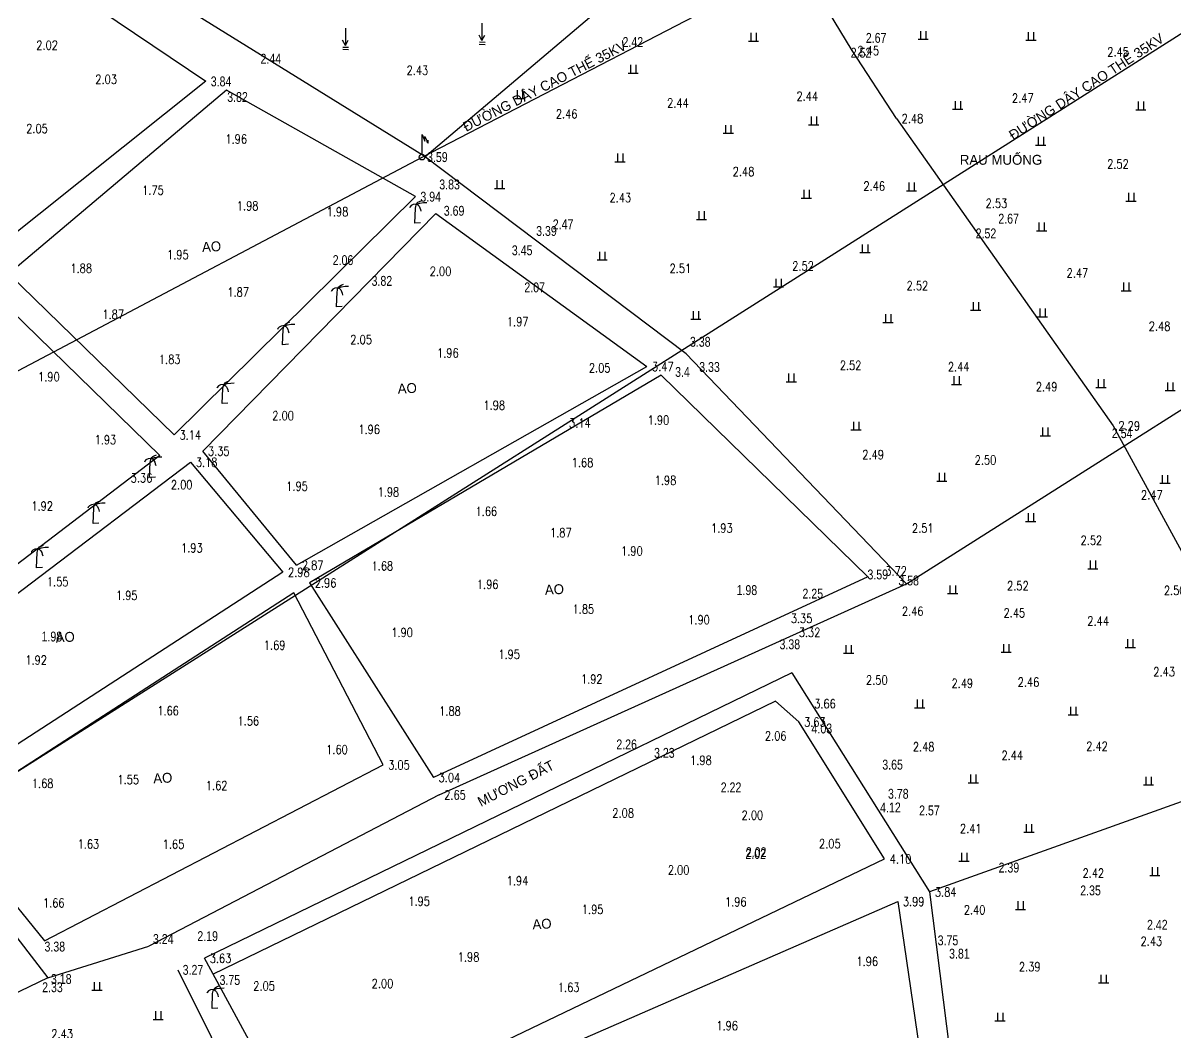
# Model space of a CAD drawing. Header units: metres. Extents: x 568068 to 569216, y 2065829 to 2066671.
# Drawn here: x 568921.5 to 569049.6, y 2066469.2 to 2066581.5 of the extents above; entities that cross this region are included whole.
import ezdxf

# ---------------------------------------------------------------- set-up
doc = ezdxf.new("R2010")
doc.units = ezdxf.units.M
doc.layers.add('neS', color=250, linetype='TUONG_XAY')
doc.styles.add('COS', font='vnsimli.shx', dxfattribs={"width": 0.8, "height": 1.1})
doc.styles.add('DIADANH1', font='VHAVAN.TTF', dxfattribs={"height": 2.3})
doc.linetypes.add('TAL_N_P', pattern='A,0.5,[130,ltypeshp.shx,S=0.25,R=0,X=0,Y=-0.25],1,[130,ltypeshp.shx,S=0.5,R=0,X=0,Y=-0.5],0.5', length=2)
doc.linetypes.add('TAL_N_T', pattern='A,0.5,[130,ltypeshp.shx,S=0.25,R=0,X=0,Y=0.25],1,[130,ltypeshp.shx,S=0.5,R=0,X=0,Y=0.5],0.5', length=2)
doc.linetypes.add('TUONG_XAY', pattern='A,0.1,[130,ltypeshp.shx,S=0.15,R=-90,X=0,Y=0.12],0.05,[130,ltypeshp.shx,S=0.15,R=-90,X=-0.05,Y=0.24],0.01,[130,ltypeshp.shx,S=0.12,R=0,X=0.09,Y=0.12],0.01,[130,ltypeshp.shx,S=0.12,R=0,X=-0.22,Y=0.12],2.4', length=2.57)

# ---------------------------------------------------------------- blocks, each defined once
blk = doc.blocks.new('A$C6F6A79B1')
at = {"layer": 'neS'}
for p, q in [((0, 0), (2.52, 0)), ((0.6, 2.03), (0.6, 0)), ((1.92, 2.03), (1.92, 0))]:
    blk.add_line(p, q, dxfattribs=at)
blk = doc.blocks.new('A$C4EFD3F85')
at = {"layer": 'neS'}
for p, q in [((0.7, 6.33), (1.4, 4.68)), ((1.4, 4.68), (1.43, 5.83)), ((1.43, 5.83), (2.21, 4.17)), ((2.21, 4.17), (2.2, 4.86))]:
    blk.add_line(p, q, dxfattribs=at)
for points in [[(0.7, 1.4), (0.7, 6.33)], [(2.21, 4.17), (1.79, 4.56)]]:
    blk.add_lwpolyline(points, dxfattribs=at)
blk.add_circle((0.7, 0.7), 0.7, dxfattribs=at)
blk = doc.blocks.new('A$C4FFE7273')
at = {"layer": 'neS'}
for points in [[(0.7, 5.24), (0.7, 0.95)], [(0.7, 0.95), (0, 2.28)], [(0.04, 0.03), (1.47, 0)], [(0.05, 0.59), (1.46, 0.57)], [(0.7, 0.95), (1.41, 2.28)]]:
    blk.add_lwpolyline(points, dxfattribs=at)

msp = doc.modelspace()

# ---------------------------------------------------------------- linework, layer by layer
at = {"layer": 'neS', "linetype": 'TAL_N_P'}
for p, q in [((568914, 2066593.79), (568941.87, 2066575.01)), ((568941.87, 2066575.01), (568916.79, 2066555.01)), ((568938.35, 2066535.69), (568919.95, 2066553.59)), ((568917.48, 2066552.17), (568936.73, 2066533.38)), ((568936.73, 2066533.38), (568903.27, 2066507.92))]:
    msp.add_line(p, q, dxfattribs=at)
at = {"layer": 'neS', "linetype": 'TAL_N_T'}
for p, q in [((568944.16, 2066573.99), (568919.95, 2066553.59)), ((569006.97, 2066509.24), (569022.27, 2066484.88))]:
    msp.add_line(p, q, dxfattribs=at)
at = {"layer": 'neS'}
for p, q in [((568964.52, 2066561.01), (568964.49, 2066560.92)), ((568964.52, 2066561.01), (568964.49, 2066560.92)), ((568964.52, 2066561.01), (568964.49, 2066560.92)), ((568964.52, 2066561.01), (568964.49, 2066560.92)), ((568964.66, 2066561.18), (568964.52, 2066561.01)), ((568964.66, 2066561.18), (568964.52, 2066561.01)), ((568964.66, 2066561.18), (568964.52, 2066561.01)), ((568964.66, 2066561.18), (568964.52, 2066561.01)), ((568964.9, 2066561.29), (568964.66, 2066561.18)), ((568964.9, 2066561.29), (568964.66, 2066561.18)), ((568964.9, 2066561.29), (568964.66, 2066561.18)), ((568964.9, 2066561.29), (568964.66, 2066561.18)), ((568965.25, 2066561.34), (568964.9, 2066561.29)), ((568965.25, 2066561.34), (568964.9, 2066561.29)), ((568965.25, 2066561.34), (568964.9, 2066561.29)), ((568965.25, 2066561.34), (568964.9, 2066561.29)), ((568965.07, 2066559.22), (568965.14, 2066560.9)), ((568965.07, 2066559.22), (568965.14, 2066560.9)), ((568965.07, 2066559.22), (568965.14, 2066560.9)), ((568965.07, 2066559.22), (568965.14, 2066560.9)), ((568965.14, 2066560.9), (568965.17, 2066561.06)), ((568965.14, 2066560.9), (568965.17, 2066561.06)), ((568965.14, 2066560.9), (568965.17, 2066561.06)), ((568965.14, 2066560.9), (568965.17, 2066561.06)), ((568965.17, 2066561.06), (568965.21, 2066561.2)), ((568965.17, 2066561.06), (568965.21, 2066561.2)), ((568965.17, 2066561.06), (568965.21, 2066561.2)), ((568965.17, 2066561.06), (568965.21, 2066561.2)), ((568965.21, 2066561.2), (568965.25, 2066561.33)), ((568965.21, 2066561.2), (568965.25, 2066561.33)), ((568965.21, 2066561.2), (568965.25, 2066561.33)), ((568965.21, 2066561.2), (568965.25, 2066561.33)), ((568965.25, 2066561.33), (568965.62, 2066561.44)), ((568965.25, 2066561.33), (568965.62, 2066561.44)), ((568965.25, 2066561.33), (568965.62, 2066561.44)), ((568965.25, 2066561.33), (568965.62, 2066561.44)), ((568965.25, 2066561.33), (568965.31, 2066561.43)), ((568965.25, 2066561.33), (568965.31, 2066561.43)), ((568965.25, 2066561.33), (568965.31, 2066561.43)), ((568965.25, 2066561.33), (568965.31, 2066561.43)), ((568965.25, 2066561.33), (568965.41, 2066561.24)), ((568965.25, 2066561.33), (568965.41, 2066561.24)), ((568965.25, 2066561.33), (568965.41, 2066561.24)), ((568965.25, 2066561.33), (568965.41, 2066561.24)), ((568965.31, 2066561.43), (568965.42, 2066561.54)), ((568965.31, 2066561.43), (568965.42, 2066561.54)), ((568965.31, 2066561.43), (568965.42, 2066561.54)), ((568965.31, 2066561.43), (568965.42, 2066561.54)), ((568965.41, 2066561.24), (568965.55, 2066561.1)), ((568965.41, 2066561.24), (568965.55, 2066561.1)), ((568965.41, 2066561.24), (568965.55, 2066561.1)), ((568965.41, 2066561.24), (568965.55, 2066561.1)), ((568965.42, 2066561.54), (568965.58, 2066561.64)), ((568965.42, 2066561.54), (568965.58, 2066561.64)), ((568965.42, 2066561.54), (568965.58, 2066561.64)), ((568965.42, 2066561.54), (568965.58, 2066561.64)), ((568965.55, 2066561.1), (568965.64, 2066560.92)), ((568965.55, 2066561.1), (568965.64, 2066560.92)), ((568965.55, 2066561.1), (568965.64, 2066560.92)), ((568965.55, 2066561.1), (568965.64, 2066560.92)), ((568965.58, 2066561.64), (568965.86, 2066561.75)), ((568965.58, 2066561.64), (568965.86, 2066561.75)), ((568965.58, 2066561.64), (568965.86, 2066561.75)), ((568965.58, 2066561.64), (568965.86, 2066561.75)), ((568965.62, 2066561.44), (568966.03, 2066561.5)), ((568965.62, 2066561.44), (568966.03, 2066561.5)), ((568965.62, 2066561.44), (568966.03, 2066561.5)), ((568965.62, 2066561.44), (568966.03, 2066561.5)), ((568965.64, 2066560.92), (568965.7, 2066560.75)), ((568965.64, 2066560.92), (568965.7, 2066560.75)), ((568965.64, 2066560.92), (568965.7, 2066560.75)), ((568965.64, 2066560.92), (568965.7, 2066560.75)), ((568965.7, 2066560.75), (568965.75, 2066560.54)), ((568965.7, 2066560.75), (568965.75, 2066560.54)), ((568965.7, 2066560.75), (568965.75, 2066560.54)), ((568965.7, 2066560.75), (568965.75, 2066560.54)), ((568966.03, 2066561.5), (568966.42, 2066561.52)), ((568966.03, 2066561.5), (568966.42, 2066561.52)), ((568966.03, 2066561.5), (568966.42, 2066561.52)), ((568966.03, 2066561.5), (568966.42, 2066561.52)), ((568965.72, 2066559.26), (568965.07, 2066559.22)), ((568965.72, 2066559.26), (568965.07, 2066559.22)), ((568965.72, 2066559.26), (568965.07, 2066559.22)), ((568965.72, 2066559.26), (568965.07, 2066559.22)), ((568955.82, 2066551.71), (568955.78, 2066551.62)), ((568955.82, 2066551.71), (568955.78, 2066551.62)), ((568955.82, 2066551.71), (568955.78, 2066551.62)), ((568955.82, 2066551.71), (568955.78, 2066551.62)), ((568955.96, 2066551.88), (568955.82, 2066551.71)), ((568955.96, 2066551.88), (568955.82, 2066551.71)), ((568955.96, 2066551.88), (568955.82, 2066551.71)), ((568955.96, 2066551.88), (568955.82, 2066551.71)), ((568956.19, 2066551.99), (568955.96, 2066551.88)), ((568956.19, 2066551.99), (568955.96, 2066551.88)), ((568956.19, 2066551.99), (568955.96, 2066551.88)), ((568956.19, 2066551.99), (568955.96, 2066551.88)), ((568956.54, 2066552.04), (568956.19, 2066551.99)), ((568956.54, 2066552.04), (568956.19, 2066551.99)), ((568956.54, 2066552.04), (568956.19, 2066551.99)), ((568956.54, 2066552.04), (568956.19, 2066551.99)), ((568956.43, 2066551.6), (568956.47, 2066551.75)), ((568956.43, 2066551.6), (568956.47, 2066551.75)), ((568956.43, 2066551.6), (568956.47, 2066551.75)), ((568956.43, 2066551.6), (568956.47, 2066551.75)), ((568956.47, 2066551.75), (568956.5, 2066551.9)), ((568956.47, 2066551.75), (568956.5, 2066551.9)), ((568956.47, 2066551.75), (568956.5, 2066551.9)), ((568956.47, 2066551.75), (568956.5, 2066551.9)), ((568956.5, 2066551.9), (568956.55, 2066552.03)), ((568956.5, 2066551.9), (568956.55, 2066552.03)), ((568956.5, 2066551.9), (568956.55, 2066552.03)), ((568956.5, 2066551.9), (568956.55, 2066552.03)), ((568956.55, 2066552.03), (568956.91, 2066552.14)), ((568956.55, 2066552.03), (568956.91, 2066552.14)), ((568956.55, 2066552.03), (568956.91, 2066552.14)), ((568956.55, 2066552.03), (568956.91, 2066552.14)), ((568956.55, 2066552.03), (568956.61, 2066552.13)), ((568956.55, 2066552.03), (568956.61, 2066552.13)), ((568956.55, 2066552.03), (568956.61, 2066552.13)), ((568956.55, 2066552.03), (568956.61, 2066552.13)), ((568956.55, 2066552.03), (568956.7, 2066551.94)), ((568956.55, 2066552.03), (568956.7, 2066551.94)), ((568956.55, 2066552.03), (568956.7, 2066551.94)), ((568956.55, 2066552.03), (568956.7, 2066551.94)), ((568956.61, 2066552.13), (568956.71, 2066552.23)), ((568956.61, 2066552.13), (568956.71, 2066552.23)), ((568956.61, 2066552.13), (568956.71, 2066552.23)), ((568956.61, 2066552.13), (568956.71, 2066552.23)), ((568956.7, 2066551.94), (568956.85, 2066551.79)), ((568956.7, 2066551.94), (568956.85, 2066551.79)), ((568956.7, 2066551.94), (568956.85, 2066551.79)), ((568956.7, 2066551.94), (568956.85, 2066551.79)), ((568956.71, 2066552.23), (568956.88, 2066552.34)), ((568956.71, 2066552.23), (568956.88, 2066552.34)), ((568956.71, 2066552.23), (568956.88, 2066552.34)), ((568956.71, 2066552.23), (568956.88, 2066552.34)), ((568956.85, 2066551.79), (568956.94, 2066551.62)), ((568956.85, 2066551.79), (568956.94, 2066551.62)), ((568956.85, 2066551.79), (568956.94, 2066551.62)), ((568956.85, 2066551.79), (568956.94, 2066551.62)), ((568956.88, 2066552.34), (568957.15, 2066552.45)), ((568956.88, 2066552.34), (568957.15, 2066552.45)), ((568956.88, 2066552.34), (568957.15, 2066552.45)), ((568956.88, 2066552.34), (568957.15, 2066552.45)), ((568956.91, 2066552.14), (568957.32, 2066552.2)), ((568956.91, 2066552.14), (568957.32, 2066552.2)), ((568956.91, 2066552.14), (568957.32, 2066552.2)), ((568956.91, 2066552.14), (568957.32, 2066552.2)), ((568957.32, 2066552.2), (568957.71, 2066552.21)), ((568957.32, 2066552.2), (568957.71, 2066552.21)), ((568957.32, 2066552.2), (568957.71, 2066552.21)), ((568957.32, 2066552.2), (568957.71, 2066552.21)), ((568956.36, 2066549.91), (568956.43, 2066551.6)), ((568956.36, 2066549.91), (568956.43, 2066551.6)), ((568956.36, 2066549.91), (568956.43, 2066551.6)), ((568956.36, 2066549.91), (568956.43, 2066551.6)), ((568956.94, 2066551.62), (568956.99, 2066551.45)), ((568956.94, 2066551.62), (568956.99, 2066551.45)), ((568956.94, 2066551.62), (568956.99, 2066551.45)), ((568956.94, 2066551.62), (568956.99, 2066551.45)), ((568956.99, 2066551.45), (568957.05, 2066551.23)), ((568956.99, 2066551.45), (568957.05, 2066551.23)), ((568956.99, 2066551.45), (568957.05, 2066551.23)), ((568956.99, 2066551.45), (568957.05, 2066551.23)), ((568957.01, 2066549.95), (568956.36, 2066549.91)), ((568957.01, 2066549.95), (568956.36, 2066549.91)), ((568957.01, 2066549.95), (568956.36, 2066549.91)), ((568957.01, 2066549.95), (568956.36, 2066549.91)), ((568950.57, 2066547.83), (568950.22, 2066547.78)), ((568950.57, 2066547.83), (568950.22, 2066547.78)), ((568950.57, 2066547.83), (568950.22, 2066547.78)), ((568950.57, 2066547.83), (568950.22, 2066547.78)), ((568950.53, 2066547.69), (568950.58, 2066547.82)), ((568950.53, 2066547.69), (568950.58, 2066547.82)), ((568950.53, 2066547.69), (568950.58, 2066547.82)), ((568950.53, 2066547.69), (568950.58, 2066547.82)), ((568950.58, 2066547.82), (568950.94, 2066547.93)), ((568950.58, 2066547.82), (568950.94, 2066547.93)), ((568950.58, 2066547.82), (568950.94, 2066547.93)), ((568950.58, 2066547.82), (568950.94, 2066547.93)), ((568950.58, 2066547.82), (568950.64, 2066547.92)), ((568950.58, 2066547.82), (568950.64, 2066547.92)), ((568950.58, 2066547.82), (568950.64, 2066547.92)), ((568950.58, 2066547.82), (568950.64, 2066547.92)), ((568950.58, 2066547.82), (568950.73, 2066547.73)), ((568950.58, 2066547.82), (568950.73, 2066547.73)), ((568950.58, 2066547.82), (568950.73, 2066547.73)), ((568950.58, 2066547.82), (568950.73, 2066547.73)), ((568950.64, 2066547.92), (568950.74, 2066548.02)), ((568950.64, 2066547.92), (568950.74, 2066548.02)), ((568950.64, 2066547.92), (568950.74, 2066548.02)), ((568950.64, 2066547.92), (568950.74, 2066548.02)), ((568950.74, 2066548.02), (568950.91, 2066548.13)), ((568950.74, 2066548.02), (568950.91, 2066548.13)), ((568950.74, 2066548.02), (568950.91, 2066548.13)), ((568950.74, 2066548.02), (568950.91, 2066548.13)), ((568950.91, 2066548.13), (568951.18, 2066548.24)), ((568950.91, 2066548.13), (568951.18, 2066548.24)), ((568950.91, 2066548.13), (568951.18, 2066548.24)), ((568950.91, 2066548.13), (568951.18, 2066548.24)), ((568950.94, 2066547.93), (568951.35, 2066547.99)), ((568950.94, 2066547.93), (568951.35, 2066547.99)), ((568950.94, 2066547.93), (568951.35, 2066547.99)), ((568950.94, 2066547.93), (568951.35, 2066547.99)), ((568951.35, 2066547.99), (568951.74, 2066548)), ((568951.35, 2066547.99), (568951.74, 2066548)), ((568951.35, 2066547.99), (568951.74, 2066548)), ((568951.35, 2066547.99), (568951.74, 2066548)), ((568949.85, 2066547.5), (568949.81, 2066547.41)), ((568949.85, 2066547.5), (568949.81, 2066547.41)), ((568949.85, 2066547.5), (568949.81, 2066547.41)), ((568949.85, 2066547.5), (568949.81, 2066547.41)), ((568949.99, 2066547.67), (568949.85, 2066547.5)), ((568949.99, 2066547.67), (568949.85, 2066547.5)), ((568949.99, 2066547.67), (568949.85, 2066547.5)), ((568949.99, 2066547.67), (568949.85, 2066547.5)), ((568950.22, 2066547.78), (568949.99, 2066547.67)), ((568950.22, 2066547.78), (568949.99, 2066547.67)), ((568950.22, 2066547.78), (568949.99, 2066547.67)), ((568950.22, 2066547.78), (568949.99, 2066547.67)), ((568950.39, 2066545.71), (568950.46, 2066547.39)), ((568950.39, 2066545.71), (568950.46, 2066547.39)), ((568950.39, 2066545.71), (568950.46, 2066547.39)), ((568950.39, 2066545.71), (568950.46, 2066547.39)), ((568950.46, 2066547.39), (568950.5, 2066547.55)), ((568950.46, 2066547.39), (568950.5, 2066547.55)), ((568950.46, 2066547.39), (568950.5, 2066547.55)), ((568950.46, 2066547.39), (568950.5, 2066547.55)), ((568950.5, 2066547.55), (568950.53, 2066547.69)), ((568950.5, 2066547.55), (568950.53, 2066547.69)), ((568950.5, 2066547.55), (568950.53, 2066547.69)), ((568950.5, 2066547.55), (568950.53, 2066547.69)), ((568950.73, 2066547.73), (568950.88, 2066547.58)), ((568950.73, 2066547.73), (568950.88, 2066547.58)), ((568950.73, 2066547.73), (568950.88, 2066547.58)), ((568950.73, 2066547.73), (568950.88, 2066547.58)), ((568950.88, 2066547.58), (568950.97, 2066547.41)), ((568950.88, 2066547.58), (568950.97, 2066547.41)), ((568950.88, 2066547.58), (568950.97, 2066547.41)), ((568950.88, 2066547.58), (568950.97, 2066547.41)), ((568950.97, 2066547.41), (568951.02, 2066547.24)), ((568950.97, 2066547.41), (568951.02, 2066547.24)), ((568950.97, 2066547.41), (568951.02, 2066547.24)), ((568950.97, 2066547.41), (568951.02, 2066547.24)), ((568951.02, 2066547.24), (568951.08, 2066547.03)), ((568951.02, 2066547.24), (568951.08, 2066547.03)), ((568951.02, 2066547.24), (568951.08, 2066547.03)), ((568951.02, 2066547.24), (568951.08, 2066547.03)), ((568951.04, 2066545.75), (568950.39, 2066545.71)), ((568951.04, 2066545.75), (568950.39, 2066545.71)), ((568951.04, 2066545.75), (568950.39, 2066545.71)), ((568951.04, 2066545.75), (568950.39, 2066545.71)), ((568943.91, 2066541.37), (568944.01, 2066541.48)), ((568943.91, 2066541.37), (568944.01, 2066541.48)), ((568943.91, 2066541.37), (568944.01, 2066541.48)), ((568943.91, 2066541.37), (568944.01, 2066541.48)), ((568944.01, 2066541.48), (568944.18, 2066541.58)), ((568944.01, 2066541.48), (568944.18, 2066541.58)), ((568944.01, 2066541.48), (568944.18, 2066541.58)), ((568944.01, 2066541.48), (568944.18, 2066541.58)), ((568944.18, 2066541.58), (568944.45, 2066541.69)), ((568944.18, 2066541.58), (568944.45, 2066541.69)), ((568944.18, 2066541.58), (568944.45, 2066541.69)), ((568944.18, 2066541.58), (568944.45, 2066541.69)), ((568944.21, 2066541.38), (568944.62, 2066541.44)), ((568944.21, 2066541.38), (568944.62, 2066541.44)), ((568944.21, 2066541.38), (568944.62, 2066541.44)), ((568944.21, 2066541.38), (568944.62, 2066541.44)), ((568944.62, 2066541.44), (568945.01, 2066541.46)), ((568944.62, 2066541.44), (568945.01, 2066541.46)), ((568944.62, 2066541.44), (568945.01, 2066541.46)), ((568944.62, 2066541.44), (568945.01, 2066541.46)), ((568943.12, 2066540.95), (568943.08, 2066540.87)), ((568943.12, 2066540.95), (568943.08, 2066540.87)), ((568943.12, 2066540.95), (568943.08, 2066540.87)), ((568943.12, 2066540.95), (568943.08, 2066540.87)), ((568943.26, 2066541.12), (568943.12, 2066540.95)), ((568943.26, 2066541.12), (568943.12, 2066540.95)), ((568943.26, 2066541.12), (568943.12, 2066540.95)), ((568943.26, 2066541.12), (568943.12, 2066540.95)), ((568943.49, 2066541.23), (568943.26, 2066541.12)), ((568943.49, 2066541.23), (568943.26, 2066541.12)), ((568943.49, 2066541.23), (568943.26, 2066541.12)), ((568943.49, 2066541.23), (568943.26, 2066541.12)), ((568943.84, 2066541.28), (568943.49, 2066541.23)), ((568943.84, 2066541.28), (568943.49, 2066541.23)), ((568943.84, 2066541.28), (568943.49, 2066541.23)), ((568943.84, 2066541.28), (568943.49, 2066541.23)), ((568943.66, 2066539.16), (568943.73, 2066540.84)), ((568943.66, 2066539.16), (568943.73, 2066540.84)), ((568943.66, 2066539.16), (568943.73, 2066540.84)), ((568943.66, 2066539.16), (568943.73, 2066540.84)), ((568943.73, 2066540.84), (568943.77, 2066541)), ((568943.73, 2066540.84), (568943.77, 2066541)), ((568943.73, 2066540.84), (568943.77, 2066541)), ((568943.73, 2066540.84), (568943.77, 2066541)), ((568943.77, 2066541), (568943.8, 2066541.15)), ((568943.77, 2066541), (568943.8, 2066541.15)), ((568943.77, 2066541), (568943.8, 2066541.15)), ((568943.77, 2066541), (568943.8, 2066541.15)), ((568943.8, 2066541.15), (568943.85, 2066541.28)), ((568943.8, 2066541.15), (568943.85, 2066541.28)), ((568943.8, 2066541.15), (568943.85, 2066541.28)), ((568943.8, 2066541.15), (568943.85, 2066541.28)), ((568943.85, 2066541.28), (568944.21, 2066541.38)), ((568943.85, 2066541.28), (568944.21, 2066541.38)), ((568943.85, 2066541.28), (568944.21, 2066541.38)), ((568943.85, 2066541.28), (568944.21, 2066541.38)), ((568943.85, 2066541.28), (568943.91, 2066541.37)), ((568943.85, 2066541.28), (568943.91, 2066541.37)), ((568943.85, 2066541.28), (568943.91, 2066541.37)), ((568943.85, 2066541.28), (568943.91, 2066541.37)), ((568943.85, 2066541.28), (568944, 2066541.18)), ((568943.85, 2066541.28), (568944, 2066541.18)), ((568943.85, 2066541.28), (568944, 2066541.18)), ((568943.85, 2066541.28), (568944, 2066541.18)), ((568944, 2066541.18), (568944.15, 2066541.04)), ((568944, 2066541.18), (568944.15, 2066541.04)), ((568944, 2066541.18), (568944.15, 2066541.04)), ((568944, 2066541.18), (568944.15, 2066541.04)), ((568944.15, 2066541.04), (568944.24, 2066540.87)), ((568944.15, 2066541.04), (568944.24, 2066540.87)), ((568944.15, 2066541.04), (568944.24, 2066540.87)), ((568944.15, 2066541.04), (568944.24, 2066540.87)), ((568944.24, 2066540.87), (568944.29, 2066540.69)), ((568944.24, 2066540.87), (568944.29, 2066540.69)), ((568944.24, 2066540.87), (568944.29, 2066540.69)), ((568944.24, 2066540.87), (568944.29, 2066540.69)), ((568944.29, 2066540.69), (568944.35, 2066540.48)), ((568944.29, 2066540.69), (568944.35, 2066540.48)), ((568944.29, 2066540.69), (568944.35, 2066540.48)), ((568944.29, 2066540.69), (568944.35, 2066540.48)), ((568944.31, 2066539.2), (568943.66, 2066539.16)), ((568944.31, 2066539.2), (568943.66, 2066539.16)), ((568944.31, 2066539.2), (568943.66, 2066539.16)), ((568944.31, 2066539.2), (568943.66, 2066539.16)), ((568935.06, 2066532.75), (568935.03, 2066532.66)), ((568935.06, 2066532.75), (568935.03, 2066532.66)), ((568935.06, 2066532.75), (568935.03, 2066532.66)), ((568935.06, 2066532.75), (568935.03, 2066532.66)), ((568935.2, 2066532.92), (568935.06, 2066532.75)), ((568935.2, 2066532.92), (568935.06, 2066532.75)), ((568935.2, 2066532.92), (568935.06, 2066532.75)), ((568935.2, 2066532.92), (568935.06, 2066532.75)), ((568935.43, 2066533.02), (568935.2, 2066532.92)), ((568935.43, 2066533.02), (568935.2, 2066532.92)), ((568935.43, 2066533.02), (568935.2, 2066532.92)), ((568935.43, 2066533.02), (568935.2, 2066532.92)), ((568935.78, 2066533.07), (568935.43, 2066533.02)), ((568935.78, 2066533.07), (568935.43, 2066533.02)), ((568935.78, 2066533.07), (568935.43, 2066533.02)), ((568935.78, 2066533.07), (568935.43, 2066533.02)), ((568935.6, 2066530.95), (568935.67, 2066532.64)), ((568935.6, 2066530.95), (568935.67, 2066532.64)), ((568935.6, 2066530.95), (568935.67, 2066532.64)), ((568935.6, 2066530.95), (568935.67, 2066532.64)), ((568935.67, 2066532.64), (568935.71, 2066532.79)), ((568935.67, 2066532.64), (568935.71, 2066532.79)), ((568935.67, 2066532.64), (568935.71, 2066532.79)), ((568935.67, 2066532.64), (568935.71, 2066532.79)), ((568935.71, 2066532.79), (568935.74, 2066532.94)), ((568935.71, 2066532.79), (568935.74, 2066532.94)), ((568935.71, 2066532.79), (568935.74, 2066532.94)), ((568935.71, 2066532.79), (568935.74, 2066532.94)), ((568935.74, 2066532.94), (568935.79, 2066533.07)), ((568935.74, 2066532.94), (568935.79, 2066533.07)), ((568935.74, 2066532.94), (568935.79, 2066533.07)), ((568935.74, 2066532.94), (568935.79, 2066533.07)), ((568935.79, 2066533.07), (568935.85, 2066533.17)), ((568935.79, 2066533.07), (568935.85, 2066533.17)), ((568935.79, 2066533.07), (568936.15, 2066533.17)), ((568935.79, 2066533.07), (568936.15, 2066533.17)), ((568935.79, 2066533.07), (568935.85, 2066533.17)), ((568935.79, 2066533.07), (568935.85, 2066533.17)), ((568935.79, 2066533.07), (568936.15, 2066533.17)), ((568935.79, 2066533.07), (568936.15, 2066533.17)), ((568935.79, 2066533.07), (568935.95, 2066532.97)), ((568935.79, 2066533.07), (568935.95, 2066532.97)), ((568935.79, 2066533.07), (568935.95, 2066532.97)), ((568935.79, 2066533.07), (568935.95, 2066532.97)), ((568935.85, 2066533.17), (568935.96, 2066533.27)), ((568935.85, 2066533.17), (568935.96, 2066533.27)), ((568935.85, 2066533.17), (568935.96, 2066533.27)), ((568935.85, 2066533.17), (568935.96, 2066533.27)), ((568935.95, 2066532.97), (568936.09, 2066532.83)), ((568935.95, 2066532.97), (568936.09, 2066532.83)), ((568935.95, 2066532.97), (568936.09, 2066532.83)), ((568935.95, 2066532.97), (568936.09, 2066532.83)), ((568935.96, 2066533.27), (568936.12, 2066533.37)), ((568935.96, 2066533.27), (568936.12, 2066533.37)), ((568935.96, 2066533.27), (568936.12, 2066533.37)), ((568935.96, 2066533.27), (568936.12, 2066533.37)), ((568936.09, 2066532.83), (568936.18, 2066532.66)), ((568936.09, 2066532.83), (568936.18, 2066532.66)), ((568936.09, 2066532.83), (568936.18, 2066532.66)), ((568936.09, 2066532.83), (568936.18, 2066532.66)), ((568936.12, 2066533.37), (568936.39, 2066533.48)), ((568936.12, 2066533.37), (568936.39, 2066533.48)), ((568936.12, 2066533.37), (568936.39, 2066533.48)), ((568936.12, 2066533.37), (568936.39, 2066533.48)), ((568936.15, 2066533.17), (568936.56, 2066533.24)), ((568936.15, 2066533.17), (568936.56, 2066533.24)), ((568936.15, 2066533.17), (568936.56, 2066533.24)), ((568936.15, 2066533.17), (568936.56, 2066533.24)), ((568936.18, 2066532.66), (568936.24, 2066532.48)), ((568936.18, 2066532.66), (568936.24, 2066532.48)), ((568936.18, 2066532.66), (568936.24, 2066532.48)), ((568936.18, 2066532.66), (568936.24, 2066532.48)), ((568936.24, 2066532.48), (568936.29, 2066532.27)), ((568936.24, 2066532.48), (568936.29, 2066532.27)), ((568936.24, 2066532.48), (568936.29, 2066532.27)), ((568936.24, 2066532.48), (568936.29, 2066532.27)), ((568936.56, 2066533.24), (568936.96, 2066533.25)), ((568936.56, 2066533.24), (568936.96, 2066533.25)), ((568936.56, 2066533.24), (568936.96, 2066533.25)), ((568936.56, 2066533.24), (568936.96, 2066533.25)), ((568936.26, 2066530.99), (568935.6, 2066530.95)), ((568936.26, 2066530.99), (568935.6, 2066530.95)), ((568936.26, 2066530.99), (568935.6, 2066530.95)), ((568936.26, 2066530.99), (568935.6, 2066530.95)), ((568928.78, 2066527.64), (568928.75, 2066527.55)), ((568928.78, 2066527.64), (568928.75, 2066527.55)), ((568928.78, 2066527.64), (568928.75, 2066527.55)), ((568928.78, 2066527.64), (568928.75, 2066527.55)), ((568928.92, 2066527.81), (568928.78, 2066527.64)), ((568928.92, 2066527.81), (568928.78, 2066527.64)), ((568928.92, 2066527.81), (568928.78, 2066527.64)), ((568928.92, 2066527.81), (568928.78, 2066527.64)), ((568929.16, 2066527.92), (568928.92, 2066527.81)), ((568929.16, 2066527.92), (568928.92, 2066527.81)), ((568929.16, 2066527.92), (568928.92, 2066527.81)), ((568929.16, 2066527.92), (568928.92, 2066527.81)), ((568929.51, 2066527.97), (568929.16, 2066527.92)), ((568929.51, 2066527.97), (568929.16, 2066527.92)), ((568929.51, 2066527.97), (568929.16, 2066527.92)), ((568929.51, 2066527.97), (568929.16, 2066527.92)), ((568929.33, 2066525.84), (568929.4, 2066527.53)), ((568929.33, 2066525.84), (568929.4, 2066527.53)), ((568929.33, 2066525.84), (568929.4, 2066527.53)), ((568929.33, 2066525.84), (568929.4, 2066527.53)), ((568929.4, 2066527.53), (568929.43, 2066527.68)), ((568929.4, 2066527.53), (568929.43, 2066527.68)), ((568929.4, 2066527.53), (568929.43, 2066527.68)), ((568929.4, 2066527.53), (568929.43, 2066527.68)), ((568929.43, 2066527.68), (568929.47, 2066527.83)), ((568929.43, 2066527.68), (568929.47, 2066527.83)), ((568929.43, 2066527.68), (568929.47, 2066527.83)), ((568929.43, 2066527.68), (568929.47, 2066527.83)), ((568929.47, 2066527.83), (568929.51, 2066527.96)), ((568929.47, 2066527.83), (568929.51, 2066527.96)), ((568929.47, 2066527.83), (568929.51, 2066527.96)), ((568929.47, 2066527.83), (568929.51, 2066527.96)), ((568929.51, 2066527.96), (568929.88, 2066528.07)), ((568929.51, 2066527.96), (568929.88, 2066528.07)), ((568929.51, 2066527.96), (568929.88, 2066528.07)), ((568929.51, 2066527.96), (568929.88, 2066528.07)), ((568929.51, 2066527.96), (568929.57, 2066528.06)), ((568929.51, 2066527.96), (568929.57, 2066528.06)), ((568929.51, 2066527.96), (568929.57, 2066528.06)), ((568929.51, 2066527.96), (568929.57, 2066528.06)), ((568929.51, 2066527.96), (568929.67, 2066527.86)), ((568929.51, 2066527.96), (568929.67, 2066527.86)), ((568929.51, 2066527.96), (568929.67, 2066527.86)), ((568929.51, 2066527.96), (568929.67, 2066527.86)), ((568929.57, 2066528.06), (568929.68, 2066528.16)), ((568929.57, 2066528.06), (568929.68, 2066528.16)), ((568929.57, 2066528.06), (568929.68, 2066528.16)), ((568929.57, 2066528.06), (568929.68, 2066528.16)), ((568929.67, 2066527.86), (568929.82, 2066527.72)), ((568929.67, 2066527.86), (568929.82, 2066527.72)), ((568929.67, 2066527.86), (568929.82, 2066527.72)), ((568929.67, 2066527.86), (568929.82, 2066527.72)), ((568929.68, 2066528.16), (568929.84, 2066528.26)), ((568929.68, 2066528.16), (568929.84, 2066528.26)), ((568929.68, 2066528.16), (568929.84, 2066528.26)), ((568929.68, 2066528.16), (568929.84, 2066528.26)), ((568929.82, 2066527.72), (568929.9, 2066527.55)), ((568929.82, 2066527.72), (568929.9, 2066527.55)), ((568929.82, 2066527.72), (568929.9, 2066527.55)), ((568929.82, 2066527.72), (568929.9, 2066527.55)), ((568929.84, 2066528.26), (568930.12, 2066528.37)), ((568929.84, 2066528.26), (568930.12, 2066528.37)), ((568929.84, 2066528.26), (568930.12, 2066528.37)), ((568929.84, 2066528.26), (568930.12, 2066528.37)), ((568929.88, 2066528.07), (568930.29, 2066528.13)), ((568929.88, 2066528.07), (568930.29, 2066528.13)), ((568929.88, 2066528.07), (568930.29, 2066528.13)), ((568929.88, 2066528.07), (568930.29, 2066528.13)), ((568929.9, 2066527.55), (568929.96, 2066527.38)), ((568929.9, 2066527.55), (568929.96, 2066527.38)), ((568929.9, 2066527.55), (568929.96, 2066527.38)), ((568929.9, 2066527.55), (568929.96, 2066527.38)), ((568929.96, 2066527.38), (568930.01, 2066527.16)), ((568929.96, 2066527.38), (568930.01, 2066527.16)), ((568929.96, 2066527.38), (568930.01, 2066527.16)), ((568929.96, 2066527.38), (568930.01, 2066527.16)), ((568930.29, 2066528.13), (568930.68, 2066528.14)), ((568930.29, 2066528.13), (568930.68, 2066528.14)), ((568930.29, 2066528.13), (568930.68, 2066528.14)), ((568930.29, 2066528.13), (568930.68, 2066528.14)), ((568929.98, 2066525.88), (568929.33, 2066525.84)), ((568929.98, 2066525.88), (568929.33, 2066525.84)), ((568929.98, 2066525.88), (568929.33, 2066525.84)), ((568929.98, 2066525.88), (568929.33, 2066525.84)), ((568922.5, 2066522.71), (568922.47, 2066522.62)), ((568922.5, 2066522.71), (568922.47, 2066522.62)), ((568922.5, 2066522.71), (568922.47, 2066522.62)), ((568922.5, 2066522.71), (568922.47, 2066522.62)), ((568922.64, 2066522.88), (568922.5, 2066522.71)), ((568922.64, 2066522.88), (568922.5, 2066522.71)), ((568922.64, 2066522.88), (568922.5, 2066522.71)), ((568922.64, 2066522.88), (568922.5, 2066522.71)), ((568922.87, 2066522.98), (568922.64, 2066522.88)), ((568922.87, 2066522.98), (568922.64, 2066522.88)), ((568922.87, 2066522.98), (568922.64, 2066522.88)), ((568922.87, 2066522.98), (568922.64, 2066522.88)), ((568923.22, 2066523.03), (568922.87, 2066522.98)), ((568923.22, 2066523.03), (568922.87, 2066522.98)), ((568923.22, 2066523.03), (568922.87, 2066522.98)), ((568923.22, 2066523.03), (568922.87, 2066522.98)), ((568923.04, 2066520.91), (568923.11, 2066522.6)), ((568923.04, 2066520.91), (568923.11, 2066522.6)), ((568923.04, 2066520.91), (568923.11, 2066522.6)), ((568923.04, 2066520.91), (568923.11, 2066522.6)), ((568923.11, 2066522.6), (568923.15, 2066522.75)), ((568923.11, 2066522.6), (568923.15, 2066522.75)), ((568923.11, 2066522.6), (568923.15, 2066522.75)), ((568923.11, 2066522.6), (568923.15, 2066522.75)), ((568923.15, 2066522.75), (568923.18, 2066522.9)), ((568923.15, 2066522.75), (568923.18, 2066522.9)), ((568923.15, 2066522.75), (568923.18, 2066522.9)), ((568923.15, 2066522.75), (568923.18, 2066522.9)), ((568923.18, 2066522.9), (568923.23, 2066523.03)), ((568923.18, 2066522.9), (568923.23, 2066523.03)), ((568923.18, 2066522.9), (568923.23, 2066523.03)), ((568923.18, 2066522.9), (568923.23, 2066523.03)), ((568923.23, 2066523.03), (568923.29, 2066523.13)), ((568923.23, 2066523.03), (568923.29, 2066523.13)), ((568923.23, 2066523.03), (568923.59, 2066523.13)), ((568923.23, 2066523.03), (568923.59, 2066523.13)), ((568923.23, 2066523.03), (568923.29, 2066523.13)), ((568923.23, 2066523.03), (568923.29, 2066523.13)), ((568923.23, 2066523.03), (568923.59, 2066523.13)), ((568923.23, 2066523.03), (568923.59, 2066523.13)), ((568923.23, 2066523.03), (568923.39, 2066522.93)), ((568923.23, 2066523.03), (568923.39, 2066522.93)), ((568923.23, 2066523.03), (568923.39, 2066522.93)), ((568923.23, 2066523.03), (568923.39, 2066522.93)), ((568923.29, 2066523.13), (568923.39, 2066523.23)), ((568923.29, 2066523.13), (568923.39, 2066523.23)), ((568923.29, 2066523.13), (568923.39, 2066523.23)), ((568923.29, 2066523.13), (568923.39, 2066523.23)), ((568923.39, 2066523.23), (568923.56, 2066523.33)), ((568923.39, 2066523.23), (568923.56, 2066523.33)), ((568923.39, 2066523.23), (568923.56, 2066523.33)), ((568923.39, 2066523.23), (568923.56, 2066523.33)), ((568923.39, 2066522.93), (568923.53, 2066522.79)), ((568923.39, 2066522.93), (568923.53, 2066522.79)), ((568923.39, 2066522.93), (568923.53, 2066522.79)), ((568923.39, 2066522.93), (568923.53, 2066522.79)), ((568923.53, 2066522.79), (568923.62, 2066522.62)), ((568923.53, 2066522.79), (568923.62, 2066522.62)), ((568923.53, 2066522.79), (568923.62, 2066522.62)), ((568923.53, 2066522.79), (568923.62, 2066522.62)), ((568923.56, 2066523.33), (568923.83, 2066523.44)), ((568923.56, 2066523.33), (568923.83, 2066523.44)), ((568923.56, 2066523.33), (568923.83, 2066523.44)), ((568923.56, 2066523.33), (568923.83, 2066523.44)), ((568923.59, 2066523.13), (568924, 2066523.2)), ((568923.59, 2066523.13), (568924, 2066523.2)), ((568923.59, 2066523.13), (568924, 2066523.2)), ((568923.59, 2066523.13), (568924, 2066523.2)), ((568923.62, 2066522.62), (568923.68, 2066522.44)), ((568923.62, 2066522.62), (568923.68, 2066522.44)), ((568923.62, 2066522.62), (568923.68, 2066522.44)), ((568923.62, 2066522.62), (568923.68, 2066522.44)), ((568923.68, 2066522.44), (568923.73, 2066522.23)), ((568923.68, 2066522.44), (568923.73, 2066522.23)), ((568923.68, 2066522.44), (568923.73, 2066522.23)), ((568923.68, 2066522.44), (568923.73, 2066522.23)), ((568924, 2066523.2), (568924.39, 2066523.21)), ((568924, 2066523.2), (568924.39, 2066523.21)), ((568924, 2066523.2), (568924.39, 2066523.21)), ((568924, 2066523.2), (568924.39, 2066523.21)), ((568923.69, 2066520.95), (568923.04, 2066520.91)), ((568923.69, 2066520.95), (568923.04, 2066520.91)), ((568923.69, 2066520.95), (568923.04, 2066520.91)), ((568923.69, 2066520.95), (568923.04, 2066520.91)), ((568942, 2066473.71), (568941.96, 2066473.62)), ((568942, 2066473.71), (568941.96, 2066473.62)), ((568942, 2066473.71), (568941.96, 2066473.62)), ((568942, 2066473.71), (568941.96, 2066473.62)), ((568942.14, 2066473.88), (568942, 2066473.71)), ((568942.14, 2066473.88), (568942, 2066473.71)), ((568942.14, 2066473.88), (568942, 2066473.71)), ((568942.14, 2066473.88), (568942, 2066473.71)), ((568942.37, 2066473.99), (568942.14, 2066473.88)), ((568942.37, 2066473.99), (568942.14, 2066473.88)), ((568942.37, 2066473.99), (568942.14, 2066473.88)), ((568942.37, 2066473.99), (568942.14, 2066473.88)), ((568942.72, 2066474.04), (568942.37, 2066473.99)), ((568942.72, 2066474.04), (568942.37, 2066473.99)), ((568942.72, 2066474.04), (568942.37, 2066473.99)), ((568942.72, 2066474.04), (568942.37, 2066473.99)), ((568942.54, 2066471.92), (568942.61, 2066473.6)), ((568942.54, 2066471.92), (568942.61, 2066473.6)), ((568942.54, 2066471.92), (568942.61, 2066473.6)), ((568942.54, 2066471.92), (568942.61, 2066473.6)), ((568942.61, 2066473.6), (568942.65, 2066473.76)), ((568942.61, 2066473.6), (568942.65, 2066473.76)), ((568942.61, 2066473.6), (568942.65, 2066473.76)), ((568942.61, 2066473.6), (568942.65, 2066473.76)), ((568942.65, 2066473.76), (568942.68, 2066473.9)), ((568942.65, 2066473.76), (568942.68, 2066473.9)), ((568942.65, 2066473.76), (568942.68, 2066473.9)), ((568942.65, 2066473.76), (568942.68, 2066473.9)), ((568942.68, 2066473.9), (568942.73, 2066474.03)), ((568942.68, 2066473.9), (568942.73, 2066474.03)), ((568942.68, 2066473.9), (568942.73, 2066474.03)), ((568942.68, 2066473.9), (568942.73, 2066474.03)), ((568942.73, 2066474.03), (568943.09, 2066474.14)), ((568942.73, 2066474.03), (568943.09, 2066474.14)), ((568942.73, 2066474.03), (568943.09, 2066474.14)), ((568942.73, 2066474.03), (568943.09, 2066474.14)), ((568942.73, 2066474.03), (568942.79, 2066474.13)), ((568942.73, 2066474.03), (568942.79, 2066474.13)), ((568942.73, 2066474.03), (568942.79, 2066474.13)), ((568942.73, 2066474.03), (568942.79, 2066474.13)), ((568942.73, 2066474.03), (568942.88, 2066473.94)), ((568942.73, 2066474.03), (568942.88, 2066473.94)), ((568942.73, 2066474.03), (568942.88, 2066473.94)), ((568942.73, 2066474.03), (568942.88, 2066473.94)), ((568942.79, 2066474.13), (568942.89, 2066474.23)), ((568942.79, 2066474.13), (568942.89, 2066474.23)), ((568942.79, 2066474.13), (568942.89, 2066474.23)), ((568942.79, 2066474.13), (568942.89, 2066474.23)), ((568942.88, 2066473.94), (568943.03, 2066473.79)), ((568942.88, 2066473.94), (568943.03, 2066473.79)), ((568942.88, 2066473.94), (568943.03, 2066473.79)), ((568942.88, 2066473.94), (568943.03, 2066473.79)), ((568942.89, 2066474.23), (568943.05, 2066474.34)), ((568942.89, 2066474.23), (568943.05, 2066474.34)), ((568942.89, 2066474.23), (568943.05, 2066474.34)), ((568942.89, 2066474.23), (568943.05, 2066474.34)), ((568943.03, 2066473.79), (568943.12, 2066473.62)), ((568943.03, 2066473.79), (568943.12, 2066473.62)), ((568943.03, 2066473.79), (568943.12, 2066473.62)), ((568943.03, 2066473.79), (568943.12, 2066473.62)), ((568943.05, 2066474.34), (568943.33, 2066474.45)), ((568943.05, 2066474.34), (568943.33, 2066474.45)), ((568943.05, 2066474.34), (568943.33, 2066474.45)), ((568943.05, 2066474.34), (568943.33, 2066474.45)), ((568943.09, 2066474.14), (568943.5, 2066474.2)), ((568943.09, 2066474.14), (568943.5, 2066474.2)), ((568943.09, 2066474.14), (568943.5, 2066474.2)), ((568943.09, 2066474.14), (568943.5, 2066474.2)), ((568943.12, 2066473.62), (568943.17, 2066473.45)), ((568943.12, 2066473.62), (568943.17, 2066473.45)), ((568943.12, 2066473.62), (568943.17, 2066473.45)), ((568943.12, 2066473.62), (568943.17, 2066473.45)), ((568943.5, 2066474.2), (568943.89, 2066474.22)), ((568943.5, 2066474.2), (568943.89, 2066474.22)), ((568943.5, 2066474.2), (568943.89, 2066474.22)), ((568943.5, 2066474.2), (568943.89, 2066474.22)), ((568943.17, 2066473.45), (568943.23, 2066473.24)), ((568943.17, 2066473.45), (568943.23, 2066473.24)), ((568943.17, 2066473.45), (568943.23, 2066473.24)), ((568943.17, 2066473.45), (568943.23, 2066473.24)), ((568943.19, 2066471.96), (568942.54, 2066471.92)), ((568943.19, 2066471.96), (568942.54, 2066471.92)), ((568943.19, 2066471.96), (568942.54, 2066471.92)), ((568943.19, 2066471.96), (568942.54, 2066471.92))]:
    msp.add_line(p, q, dxfattribs=at)
for points in [[(569013.66, 2066578.41), (569002.28, 2066597.2), (569040.42, 2066621.86)], [(568643.49, 2066397.7), (568658.16, 2066405.22), (568726.01, 2066440.74), (568801.11, 2066480.12), (568876.15, 2066519.14), (568965.88, 2066566.56), (569045.29, 2066607.7)], [(568966.17, 2066566.6), (569002.28, 2066597.2)], [(568966.17, 2066566.6), (569002.28, 2066597.2)], [(568878.09, 2066471.56), (568892.97, 2066480.55), (569059.93, 2066586.48)], [(569018.58, 2066570.86), (569013.66, 2066578.41)], [(569018.58, 2066570.86), (569013.66, 2066578.41)], [(569018.58, 2066570.86), (569042.66, 2066536.7)], [(569018.58, 2066570.86), (569042.66, 2066536.7)], [(569019.69, 2066519.11), (569075.21, 2066554.32)], [(569042.66, 2066536.7), (569062.95, 2066499.45), (569022.27, 2066484.88)], [(569042.66, 2066536.7), (569062.95, 2066499.45), (569022.27, 2066484.88)]]:
    msp.add_lwpolyline(points, dxfattribs=at)
at = {"layer": 'neS', "linetype": 'TAL_N_P'}
for points in [[(568995.23, 2066544.71), (568966.11, 2066566.65), (568891.32, 2066613.03), (568884.55, 2066616.38)], [(568941.51, 2066533.89), (568967.41, 2066560.3), (568990.86, 2066543.3)], [(568992.45, 2066542.31), (569015.39, 2066519.91)], [(568951.94, 2066521.21), (568941.51, 2066533.89)], [(568904.79, 2066505.82), (568940.16, 2066532.66), (568950.41, 2066520.43), (568911.27, 2066495.05), (568904.79, 2066505.82), (568940.16, 2066532.66), (568950.41, 2066520.43), (568911.27, 2066495.05)], [(569015.39, 2066519.91), (568967.14, 2066497.62)], [(568967.76, 2066495.68), (569019.69, 2066519.11)], [(569006.97, 2066509.24), (569006.97, 2066509.24), (568941.71, 2066477.52)], [(568909.84, 2066494.08), (568924.3, 2066475.32), (568906.61, 2066466.81), (568899.87, 2066483.24), (568909.84, 2066494.08)], [(568953.59, 2066455.39), (569018.72, 2066483.83)], [(569018.72, 2066483.83), (569028.24, 2066418.65)], [(568924.3, 2066475.32), (568935.53, 2066478.85)], [(568952.57, 2066457.52), (568941.71, 2066477.52)], [(568938.73, 2066476.22), (568953.51, 2066446.51), (568959.56, 2066428.58), (568958.11, 2066398.21), (568961.58, 2066364.66)]]:
    msp.add_lwpolyline(points, dxfattribs=at)
at = {"layer": 'neS', "linetype": 'TAL_N_T'}
for points in [[(568965.13, 2066562.18), (568944.16, 2066573.99)], [(568938.35, 2066535.69), (568965.13, 2066562.18)], [(568995.23, 2066544.71), (569019.69, 2066519.11), (569019.69, 2066519.11)], [(568951.94, 2066521.21), (568990.86, 2066543.3)], [(568992.45, 2066542.31), (568953.38, 2066519.25)], [(568953.38, 2066519.25), (568967.14, 2066497.62)], [(568951.62, 2066518.11), (568912.87, 2066493.08)], [(568923.92, 2066479.44), (568961.54, 2066499.01), (568951.62, 2066518.11)], [(569005.14, 2066506.07), (568942.59, 2066475.72)], [(569017.25, 2066488.56), (569007.74, 2066503.79), (569005.14, 2066506.07)], [(568967.76, 2066495.68), (568935.53, 2066478.85)], [(568912.87, 2066493.08), (568923.92, 2066479.44)], [(568952.57, 2066457.52), (569017.25, 2066488.56)], [(569022.27, 2066484.88), (569030.54, 2066419.31)]]:
    msp.add_lwpolyline(points, dxfattribs=at)

# ---------------------------------------------------------------- block references
at = {"layer": 'neS', "linetype": 'Continuous', "xscale": 0.4499999999534339, "yscale": 0.4499999999534339, "zscale": 0.45}
for name, p in [('A$C4FFE7273', (568972.22, 2066579.09)), ('A$C4FFE7273', (568957.04, 2066578.53)), ('A$C6F6A79B1', (569002.13, 2066579.46)), ('A$C6F6A79B1', (569020.98, 2066579.66)), ('A$C6F6A79B1', (569032.96, 2066579.55)), ('A$C6F6A79B1', (568988.76, 2066575.89)), ('A$C6F6A79B1', (568976.19, 2066573.09)), ('A$C6F6A79B1', (569024.82, 2066571.87)), ('A$C6F6A79B1', (569045.16, 2066571.83)), ('A$C6F6A79B1', (569008.82, 2066570.16)), ('A$C6F6A79B1', (568999.33, 2066569.21)), ('A$C4EFD3F85', (568965.56, 2066566.24)), ('A$C6F6A79B1', (569034.04, 2066567.9)), ('A$C6F6A79B1', (568987.31, 2066566.05)), ('A$C6F6A79B1', (568973.93, 2066563.07)), ('A$C6F6A79B1', (569019.68, 2066562.81)), ('A$C6F6A79B1', (569008.01, 2066561.99)), ('A$C6F6A79B1', (569044.08, 2066561.67)), ('A$C6F6A79B1', (568996.35, 2066559.64)), ('A$C6F6A79B1', (569034.14, 2066558.38)), ('A$C6F6A79B1', (569014.52, 2066555.94)), ('A$C6F6A79B1', (568985.32, 2066555.13)), ('A$C6F6A79B1', (569004.91, 2066552.13)), ('A$C6F6A79B1', (569043.54, 2066551.7)), ('A$C6F6A79B1', (569026.82, 2066549.53)), ('A$C6F6A79B1', (568995.72, 2066548.54)), ('A$C6F6A79B1', (569034.23, 2066548.81)), ('A$C6F6A79B1', (569017.08, 2066548.18)), ('A$C6F6A79B1', (569006.33, 2066541.59)), ('A$C6F6A79B1', (569024.69, 2066541.29)), ('A$C6F6A79B1', (569040.74, 2066540.96)), ('A$C6F6A79B1', (569048.42, 2066540.6)), ('A$C6F6A79B1', (569013.53, 2066536.23)), ('A$C6F6A79B1', (569034.55, 2066535.58)), ('A$C6F6A79B1', (569023.06, 2066530.55)), ('A$C6F6A79B1', (569047.84, 2066530.31)), ('A$C6F6A79B1', (569032.93, 2066526.06)), ('A$C6F6A79B1', (569039.83, 2066520.79)), ('A$C6F6A79B1', (569024.26, 2066518.04)), ('A$C6F6A79B1', (569012.7, 2066511.41)), ('A$C6F6A79B1', (569030.21, 2066511.52)), ('A$C6F6A79B1', (569043.99, 2066512.07)), ('A$C6F6A79B1', (569020.6, 2066505.35)), ('A$C6F6A79B1', (569037.65, 2066504.55)), ('A$C6F6A79B1', (569026.55, 2066497.01)), ('A$C6F6A79B1', (569046.01, 2066496.78)), ('A$C6F6A79B1', (569032.73, 2066491.52)), ('A$C6F6A79B1', (569025.52, 2066488.32)), ('A$C6F6A79B1', (569046.72, 2066486.72)), ('A$C6F6A79B1', (569031.79, 2066482.94)), ('A$C6F6A79B1', (568929.19, 2066473.95)), ('A$C6F6A79B1', (569041.03, 2066474.77)), ('A$C6F6A79B1', (568935.99, 2066470.72)), ('A$C6F6A79B1', (569029.53, 2066470.54))]:
    msp.add_blockref(name, p, dxfattribs=at)

# ---------------------------------------------------------------- texts
at = {"layer": 'neS', "width": 0.8}
for s, p in [('2.42', (568988.15, 2066578.8)), ('2.67', (569015.18, 2066579.26)), ('2.52', (569013.5, 2066577.61)), ('2.44', (568947.93, 2066576.94)), ('3.84', (568942.4, 2066574.42)), ('3.82', (568944.23, 2066572.69)), ('3.59', (568966.43, 2066566.01)), ('3.83', (568967.79, 2066562.97)), ('3.94', (568965.69, 2066561.61)), ('3.69', (568968.29, 2066560.04)), ('2.47', (568980.4, 2066558.54)), ('2.67', (569029.9, 2066559.17)), ('3.39', (568978.55, 2066557.8)), ('2.52', (569027.38, 2066557.53)), ('2.06', (568955.95, 2066554.56)), ('3.45', (568975.85, 2066555.65)), ('3.82', (568960.27, 2066552.25)), ('2.07', (568977.24, 2066551.53)), ('3.38', (568995.64, 2066545.48)), ('3.4', (568993.99, 2066542.13)), ('3.33', (568996.67, 2066542.68)), ('2.54', (569042.51, 2066535.32)), ('3.59', (569015.36, 2066519.62)), ('3.58', (569018.79, 2066518.95)), ('1.98', (569000.82, 2066517.88)), ('2.25', (569008.14, 2066517.49)), ('1.98', (568923.6, 2066512.72)), ('3.38', (569005.59, 2066511.86)), ('4.03', (569009.15, 2066502.5)), ('2.26', (568987.46, 2066500.73)), ('3.23', (568991.65, 2066499.79)), ('3.65', (569017.01, 2066498.48)), ('2.22', (568999.06, 2066495.95)), ('3.78', (569017.64, 2066495.24)), ('4.12', (569016.77, 2066493.72)), ('2.57', (569021.1, 2066493.39)), ('2.02', (569001.8, 2066488.55)), ('2.02', (569001.85, 2066488.75)), ('2.39', (569029.93, 2066487.04)), ('2.35', (569039, 2066484.5)), ('2.42', (569046.42, 2066480.68)), ('3.24', (568935.98, 2066479.1)), ('2.19', (568940.91, 2066479.42)), ('3.75', (569023.16, 2066478.95)), ('3.38', (568923.93, 2066478.26)), ('3.81', (569024.43, 2066477.47)), ('3.27', (568939.28, 2066475.67)), ('2.33', (568923.67, 2066473.74)), ('3.18', (568924.65, 2066474.66)), ('3.75', (568943.38, 2066474.54))]:
    msp.add_text(s, height=1.1, dxfattribs=at).set_placement(p)
at = {"layer": 'neS', "style": 'DIADANH1'}
for s, rotation, p in [('®\xadêng d©y cao thÕ 35kv', 33.2209, (569031.54, 2066568.41)), ('®\xadêng d©y cao thÕ 35kv', 27.2771, (568970.78, 2066569.35)), ('ao', 3.0486, (568941.46, 2066556.01)), ('ao', 3.0486, (568941.46, 2066556.01)), ('ao', 3.0486, (568963.2, 2066540.26)), ('ao', 3.0486, (568963.2, 2066540.26)), ('ao', 3.0486, (568979.55, 2066517.9)), ('ao', 3.0486, (568979.55, 2066517.9)), ('ao', 3.0486, (568925.2, 2066512.6)), ('ao', 3.0486, (568925.2, 2066512.6)), ('m\xad¬ng ®Êt', 27.3636, (568972.42, 2066494.32)), ('m\xad¬ng ®Êt', 27.3636, (568972.42, 2066494.32)), ('ao', 3.0486, (568936.04, 2066496.94)), ('ao', 3.0486, (568936.04, 2066496.94)), ('ao', 3.0486, (568978.17, 2066480.72)), ('ao', 3.0486, (568978.17, 2066480.72))]:
    msp.add_text(s, height=1.1, rotation=rotation, dxfattribs=at).set_placement(p)
at = {"layer": 'neS', "linetype": 'Continuous', "style": 'COS', "width": 0.8}
for s, p in [('2.02', (568923.02, 2066578.5)), ('2.45', (569014.24, 2066577.89)), ('2.45', (569042.01, 2066577.76)), ('2.43', (568964.16, 2066575.71)), ('2.03', (568929.58, 2066574.71)), ('2.44', (569007.47, 2066572.83)), ('2.47', (569031.42, 2066572.62)), ('2.44', (568993.1, 2066572.07)), ('2.46', (568980.74, 2066570.86)), ('2.48', (569019.16, 2066570.34)), ('2.05', (568921.9, 2066569.23)), ('1.96', (568944.03, 2066568.07)), ('2.52', (569041.99, 2066565.3)), ('2.48', (569000.39, 2066564.45)), ('1.75', (568934.79, 2066562.38)), ('2.46', (569014.91, 2066562.83)), ('2.43', (568986.7, 2066561.55)), ('2.53', (569028.49, 2066560.92)), ('1.98', (568945.3, 2066560.64)), ('1.98', (568955.28, 2066559.98)), ('1.95', (568937.55, 2066555.21)), ('1.88', (568926.81, 2066553.7)), ('2.00', (568966.73, 2066553.36)), ('2.51', (568993.37, 2066553.68)), ('2.52', (569007.01, 2066553.95)), ('2.47', (569037.49, 2066553.17)), ('1.87', (568944.25, 2066551.05)), ('2.52', (569019.71, 2066551.77)), ('1.87', (568930.37, 2066548.58)), ('1.97', (568975.3, 2066547.77)), ('2.48', (569046.61, 2066547.26)), ('2.05', (568957.91, 2066545.78)), ('1.96', (568967.54, 2066544.29)), ('1.83', (568936.64, 2066543.58)), ('2.05', (568984.41, 2066542.63)), ('3.47', (568991.43, 2066542.78)), ('2.52', (569012.29, 2066542.91)), ('2.44', (569024.29, 2066542.75)), ('1.90', (568923.22, 2066541.64)), ('2.49', (569034.06, 2066540.53)), ('1.98', (568972.7, 2066538.48)), ('2.00', (568949.24, 2066537.32)), ('1.90', (568990.94, 2066536.82)), ('1.96', (568958.8, 2066535.79)), ('3.14', (568982.21, 2066536.5)), ('2.29', (569043.24, 2066536.18)), ('1.93', (568929.5, 2066534.64)), ('3.14', (568938.93, 2066535.17)), ('3.35', (568942.09, 2066533.37)), ('2.49', (569014.79, 2066532.99)), ('3.18', (568940.74, 2066532.14)), ('1.68', (568982.5, 2066532.11)), ('2.50', (569027.27, 2066532.39)), ('3.36', (568933.51, 2066530.4)), ('2.00', (568937.97, 2066529.64)), ('1.95', (568950.79, 2066529.48)), ('1.98', (568991.72, 2066530.13)), ('1.98', (568960.94, 2066528.83)), ('2.47', (569045.75, 2066528.51)), ('1.92', (568922.47, 2066527.27)), ('1.66', (568971.82, 2066526.69)), ('1.87', (568980.1, 2066524.32)), ('1.93', (568997.98, 2066524.82)), ('2.51', (569020.31, 2066524.82)), ('1.93', (568939.1, 2066522.62)), ('2.52', (569039.04, 2066523.47)), ('1.90', (568987.99, 2066522.27)), ('2.87', (568952.52, 2066520.69)), ('1.68', (568960.27, 2066520.62)), ('3.72', (569017.34, 2066520.05)), ('3.72', (569017.34, 2066520.05)), ('1.55', (568924.2, 2066518.87)), ('2.98', (568950.99, 2066519.91)), ('2.96', (568953.96, 2066518.73)), ('1.96', (568971.97, 2066518.58)), ('2.52', (569030.87, 2066518.41)), ('2.50', (569048.29, 2066517.89)), ('1.95', (568931.87, 2066517.34)), ('1.85', (568982.6, 2066515.82)), ('2.46', (569019.19, 2066515.59)), ('2.45', (569030.48, 2066515.4)), ('1.90', (568995.45, 2066514.63)), ('3.35', (569006.84, 2066514.78)), ('2.44', (569039.79, 2066514.5)), ('1.90', (568962.46, 2066513.22)), ('3.32', (569007.73, 2066513.23)), ('1.69', (568948.3, 2066511.81)), ('1.92', (568921.8, 2066510.15)), ('1.95', (568974.35, 2066510.79)), ('2.43', (569047.12, 2066508.85)), ('1.92', (568983.53, 2066508.04)), ('2.50', (569015.2, 2066507.94)), ('2.49', (569024.7, 2066507.57)), ('2.46', (569032.05, 2066507.7)), ('3.66', (569009.44, 2066505.3)), ('1.66', (568936.46, 2066504.52)), ('1.56', (568945.38, 2066503.39)), ('1.88', (568967.78, 2066504.48)), ('3.63', (569008.32, 2066503.27)), ('2.06', (569003.97, 2066501.73)), ('1.60', (568955.23, 2066500.21)), ('2.48', (569020.41, 2066500.52)), ('2.44', (569030.25, 2066499.55)), ('2.42', (569039.67, 2066500.58)), ('3.05', (568962.11, 2066498.49)), ('1.98', (568995.66, 2066499.01)), ('1.55', (568932.04, 2066496.87)), ('3.04', (568967.71, 2066497.1)), ('1.68', (568922.53, 2066496.45)), ('1.62', (568941.86, 2066496.21)), ('2.65', (568968.34, 2066495.16)), ('2.08', (568987.02, 2066493.15)), ('2.00', (569001.38, 2066492.91)), ('2.41', (569025.64, 2066491.43)), ('1.63', (568927.61, 2066489.7)), ('1.65', (568937.06, 2066489.69)), ('2.05', (569009.98, 2066489.74)), ('4.10', (569017.83, 2066488.04)), ('2.00', (568993.18, 2066486.82)), ('1.94', (568975.28, 2066485.62)), ('2.42', (569039.25, 2066486.47)), ('3.84', (569022.85, 2066484.36)), ('1.66', (568923.76, 2066483.17)), ('1.95', (568964.35, 2066483.35)), ('1.96', (568999.53, 2066483.28)), ('3.99', (569019.29, 2066483.31)), ('1.95', (568983.63, 2066482.44)), ('2.40', (569026.06, 2066482.39)), ('2.43', (569045.7, 2066478.91)), ('3.63', (568942.29, 2066477)), ('1.98', (568969.84, 2066477.15)), ('1.96', (569014.14, 2066476.66)), ('2.39', (569032.19, 2066476.06)), ('2.05', (568947.13, 2066473.92)), ('2.00', (568960.28, 2066474.2)), ('1.63', (568980.97, 2066473.78)), ('1.96', (568998.57, 2066469.52)), ('2.43', (568924.69, 2066468.61))]:
    msp.add_text(s, height=1, dxfattribs=at).set_placement(p)
at = {"layer": 'neS', "style": 'DIADANH1'}
msp.add_text('rau muèng', height=1.1, dxfattribs=at).set_placement((569025.62, 2066565.71))

doc.saveas('drawing.dxf')
